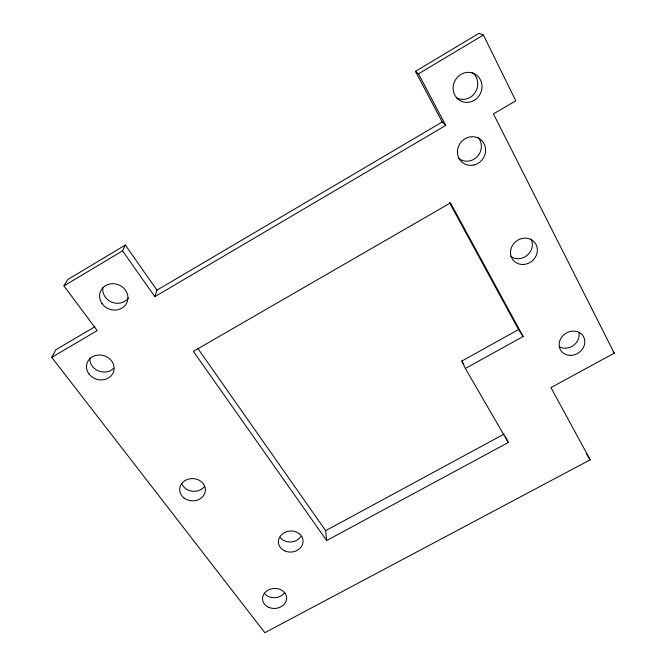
<?xml version="1.0" encoding="UTF-8"?>
<svg xmlns="http://www.w3.org/2000/svg" width="666" height="666" viewBox="0 0 666 666"><rect width="100%" height="100%" fill="white"/><g stroke="black" fill="none" stroke-linecap="round" stroke-linejoin="round"><path stroke-width="1" d="M154.837 296.678L156.968 290.151L442.224 122.003L445.721 125.441L154.837 296.678L122.544 250.841L125.341 245.055L156.968 290.151M442.224 122.003L415.451 71.354L479.012 33.3L483.383 35.007L515.784 100.799L493.456 113.894L614.252 353.155L550.94 387.604L590.209 459.806L264.852 632.7L51.748 357.367L55.761 349.808L95.022 326.665M51.748 357.367L97.186 330.619L63.953 285.889L67.84 279.487L125.341 245.055M63.953 285.889L122.544 250.841M415.451 71.354L418.481 73.826L483.383 35.007M465.359 368.473L461.838 361.03L518.556 329.57L523.143 336.497L465.359 368.473L508.291 442.499L326.64 540.559L193.365 351.365L450.474 202.889L523.143 336.497M326.64 540.559L325.657 530.669L504.154 434.049M613.028 351.731L614.252 353.155M197.71 348.235L325.657 530.669M586.388 453.771L590.209 459.806M461.838 361.03L463.902 364.593M449.475 202.639L518.556 329.57M418.481 73.826L445.721 125.441M505.394 436.58L508.291 442.499M472.028 72.344A14.935 13.986 -64.9 0 1 475.524 91.958A14.935 13.986 -64.9 0 1 456.809 97.935M128.355 298.027A14.069 12.804 21.4 0 1 111.63 302.114A14.069 12.804 21.4 0 1 102.947 287.337M113.794 368.231A13.67 12.155 16 0 1 98.135 370.796A13.67 12.155 16 0 1 89.893 357.817M204.587 486.297A12.654 10.989 3.2 0 1 192.391 491.258A12.654 10.989 3.2 0 1 181.851 483.716M300.99 536.38A12.146 10.398 -5 0 1 280.02 537.279M284.873 592.307A11.88 9.898 -4.3 0 1 264.369 593.273M578.97 332.867A13.045 11.513 -33 0 1 573.318 345.546A13.045 11.513 -33 0 1 559.348 346.803M531.035 239.086A13.636 12.488 -39.6 0 1 527.172 255.311A13.636 12.488 -39.6 0 1 510.497 256.194M478.205 137.546A14.361 13.52 -54 0 1 477.122 156.743A14.361 13.52 -54 0 1 458.275 158.083M268.781 607.384A12.08 10.015 -4.4 0 0 286.63 597.918A12.08 10.015 -4.4 0 0 268.29 590.034A12.08 10.015 -4.4 0 0 268.781 607.384M284.765 550.89A12.354 10.523 -5.1 0 0 303.097 541.05A12.354 10.523 -5.1 0 0 284.399 532.65A12.354 10.523 -5.1 0 0 284.765 550.89M183.941 497.91A12.879 11.139 3 0 0 205.136 492.174A12.879 11.139 3 0 0 188.528 479.079A12.879 11.139 3 0 0 183.941 497.91M89.003 373.992A13.928 12.346 15.6 0 0 112.837 373.41A13.928 12.346 15.6 0 0 99.059 355.003A13.928 12.346 15.6 0 0 89.003 373.992M102.106 303.713A14.336 13.012 20.9 0 0 126.573 303.255A14.336 13.012 20.9 0 0 112.537 283.699A14.336 13.012 20.9 0 0 102.106 303.713M570.762 355.403A13.287 11.68 -32.7 0 0 583.624 336.896A13.287 11.68 -32.7 0 0 561.488 337.404A13.287 11.68 -32.7 0 0 570.762 355.403M522.935 264.494A13.894 12.687 -39.1 0 0 536.022 244.555A13.894 12.687 -39.1 0 0 512.828 244.888A13.894 12.687 -39.1 0 0 522.935 264.494M473.876 164.993A14.644 13.761 -53.2 0 0 482.384 141.259A14.644 13.761 -53.2 0 0 458.325 146.836A14.644 13.761 -53.2 0 0 473.876 164.993M474.15 100.375A15.235 14.252 -64.1 0 0 475.416 74.309A15.235 14.252 -64.1 0 0 453.146 87.379A15.235 14.252 -64.1 0 0 474.15 100.375"/></g></svg>
